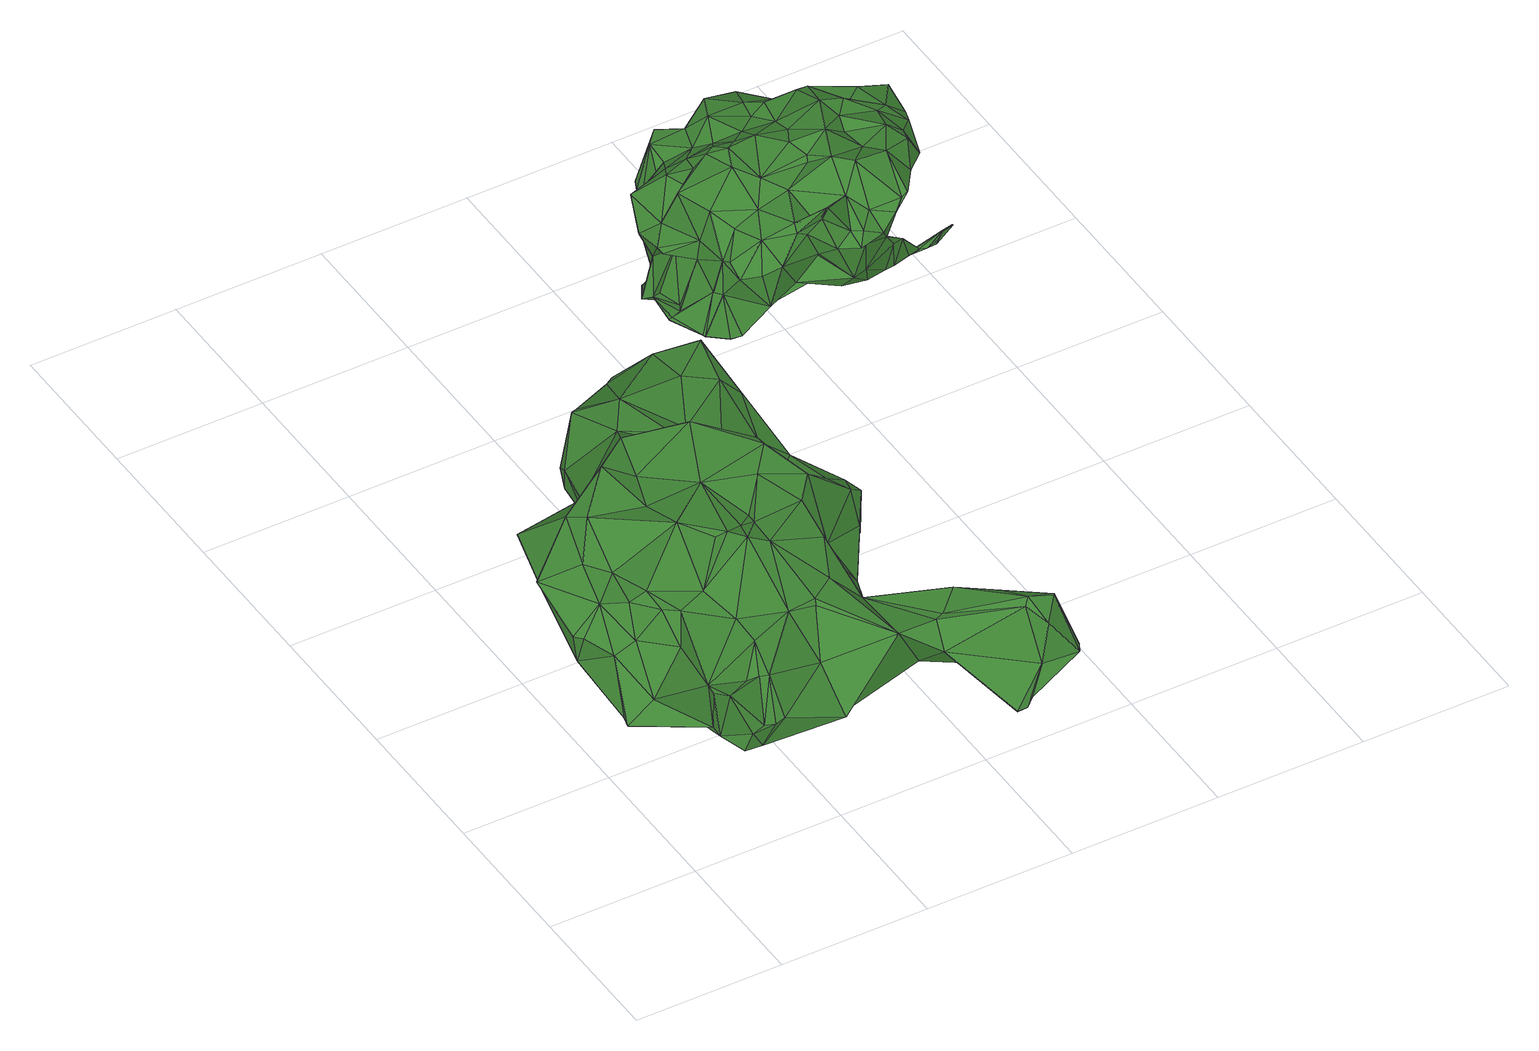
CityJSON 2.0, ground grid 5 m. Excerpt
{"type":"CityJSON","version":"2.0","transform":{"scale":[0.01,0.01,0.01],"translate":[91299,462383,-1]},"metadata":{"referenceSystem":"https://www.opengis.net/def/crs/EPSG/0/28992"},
"CityObjects":{
"tree1":{"type":"SolitaryVegetationObject","attributes":{"gtid":309,"crown_width_m":14.62,"crown_median_z":2.3,"trunk_H_m":2.72,"trunk_DBH_m":0.386,"trunk_radius_m":0.193,"trunk_base_height_m":-0.42,"original_gtid":"314"},"geometry":[{"type":"Solid","lod":"3","boundaries":[[[[0,1,2]],[[3,4,5]],[[6,7,8]],[[6,8,3]],[[9,10,11]],[[12,13,14]],[[15,14,13]],[[16,17,18]],[[19,20,21]],[[22,23,24]],[[25,26,27]],[[28,29,30]],[[31,32,33]],[[34,8,7]],[[35,5,36]],[[34,16,18]],[[34,18,37]],[[38,1,39]],[[40,41,42]],[[43,44,45]],[[46,47,48]],[[49,50,51]],[[52,53,54]],[[55,56,57]],[[58,59,60]],[[36,5,38]],[[45,61,42]],[[62,61,45]],[[63,64,65]],[[66,67,32]],[[68,20,19]],[[69,35,70]],[[71,72,15]],[[73,66,74]],[[75,16,7]],[[76,77,78]],[[79,68,80]],[[81,82,83]],[[84,85,86]],[[87,78,77]],[[11,63,88]],[[89,90,53]],[[47,91,92]],[[93,25,94]],[[93,94,22]],[[23,22,94]],[[23,94,27]],[[36,39,27]],[[38,39,36]],[[27,95,23]],[[95,24,23]],[[96,87,97]],[[98,99,100]],[[101,102,103]],[[104,105,19]],[[106,88,102]],[[101,106,102]],[[19,105,107]],[[27,94,25]],[[91,84,108]],[[109,15,13]],[[109,13,110]],[[64,111,65]],[[76,112,77]],[[112,76,113]],[[7,16,34]],[[54,114,115]],[[83,21,116]],[[7,60,59]],[[99,45,117]],[[98,43,99]],[[118,115,119]],[[43,14,44]],[[63,30,120]],[[119,121,122]],[[46,48,50]],[[50,48,51]],[[88,63,102]],[[123,16,75]],[[50,106,46]],[[5,69,3]],[[29,28,124]],[[125,126,104]],[[108,84,86]],[[122,121,41]],[[52,54,127]],[[128,129,33]],[[47,92,130]],[[76,131,132]],[[48,47,130]],[[48,130,51]],[[74,66,6]],[[130,92,133]],[[4,3,8]],[[134,132,135]],[[31,136,137]],[[100,117,138]],[[99,117,100]],[[133,92,91]],[[139,6,3]],[[5,4,38]],[[113,12,112]],[[140,67,73]],[[103,89,141]],[[53,141,89]],[[91,108,133]],[[142,42,121]],[[41,121,42]],[[143,32,67]],[[8,34,4]],[[130,49,51]],[[133,49,130]],[[62,72,103]],[[101,103,72]],[[15,109,144]],[[75,7,59]],[[96,97,145]],[[57,81,145]],[[135,59,146]],[[114,54,53]],[[114,53,147]],[[120,90,103]],[[29,90,120]],[[80,73,148]],[[140,73,80]],[[38,4,1]],[[42,149,45]],[[40,42,61]],[[24,150,22]],[[35,36,26]],[[35,26,25]],[[151,100,138]],[[125,104,152]],[[149,117,45]],[[153,117,149]],[[138,117,153]],[[36,27,26]],[[46,106,154]],[[83,116,155]],[[156,155,116]],[[18,157,37]],[[84,154,85]],[[91,154,84]],[[137,136,135]],[[32,31,137]],[[137,146,32]],[[21,20,116]],[[122,127,119]],[[52,127,122]],[[158,79,159]],[[88,50,11]],[[106,50,88]],[[49,11,50]],[[40,52,41]],[[0,160,1]],[[33,129,31]],[[135,146,137]],[[161,159,35]],[[89,103,90]],[[162,98,100]],[[78,87,150]],[[155,150,87]],[[147,105,114]],[[74,163,148]],[[139,163,74]],[[83,155,96]],[[41,52,122]],[[164,115,153]],[[45,99,43]],[[131,165,135]],[[63,103,102]],[[158,161,156]],[[0,17,160]],[[21,83,82]],[[6,60,7]],[[62,44,14]],[[57,145,55]],[[69,70,139]],[[31,129,136]],[[11,49,9]],[[165,166,123]],[[9,49,10]],[[49,133,10]],[[80,148,79]],[[74,6,139]],[[98,167,43]],[[112,43,167]],[[168,115,126]],[[150,24,169]],[[128,144,129]],[[128,64,144]],[[55,145,170]],[[165,123,75]],[[136,109,134]],[[133,71,10]],[[58,146,59]],[[135,75,59]],[[73,67,66]],[[146,66,32]],[[3,69,139]],[[144,136,129]],[[110,134,109]],[[64,15,144]],[[131,169,165]],[[76,78,169]],[[135,136,134]],[[135,165,75]],[[144,109,136]],[[97,87,171]],[[45,44,62]],[[60,6,58]],[[83,96,145]],[[83,145,81]],[[56,172,57]],[[57,172,81]],[[33,143,128]],[[33,32,143]],[[152,173,125]],[[61,62,103]],[[85,101,86]],[[5,35,69]],[[63,120,103]],[[174,95,27]],[[85,154,101]],[[106,101,154]],[[37,157,34]],[[55,175,56]],[[87,77,171]],[[140,65,111]],[[140,111,143]],[[143,111,128]],[[155,87,96]],[[10,71,63]],[[148,163,79]],[[170,145,97]],[[1,174,39]],[[27,39,174]],[[153,149,164]],[[170,176,55]],[[147,124,177]],[[29,124,147]],[[169,95,166]],[[68,19,178]],[[95,169,24]],[[18,2,157]],[[100,151,175]],[[100,175,55]],[[34,157,4]],[[4,157,1]],[[103,141,61]],[[25,161,35]],[[93,161,25]],[[155,156,161]],[[155,161,93]],[[70,163,139]],[[55,176,100]],[[168,126,125]],[[6,66,58]],[[158,159,161]],[[73,74,148]],[[175,151,179]],[[1,157,2]],[[180,28,140]],[[142,121,149]],[[120,30,29]],[[42,142,149]],[[108,181,133]],[[54,115,118]],[[80,180,140]],[[10,63,11]],[[64,63,15]],[[71,15,63]],[[119,115,164]],[[158,156,79]],[[80,68,180]],[[17,0,2]],[[17,2,18]],[[126,115,114]],[[46,154,47]],[[164,149,119]],[[121,119,149]],[[153,151,138]],[[114,105,126]],[[131,76,169]],[[150,169,78]],[[22,150,93]],[[155,93,150]],[[128,111,64]],[[153,179,151]],[[115,179,153]],[[162,100,176]],[[162,176,170]],[[97,171,170]],[[160,17,123]],[[52,141,53]],[[52,40,141]],[[61,141,40]],[[16,123,17]],[[125,173,168]],[[63,65,30]],[[140,28,65]],[[68,79,182]],[[30,65,28]],[[116,20,182]],[[172,183,82]],[[123,166,95]],[[29,53,90]],[[156,116,182]],[[156,182,79]],[[68,182,20]],[[174,1,160]],[[172,173,152]],[[172,152,183]],[[113,13,12]],[[47,154,91]],[[140,143,67]],[[79,163,159]],[[131,135,132]],[[110,132,134]],[[113,132,110]],[[76,132,113]],[[70,159,163]],[[21,82,183]],[[146,58,66]],[[15,72,184]],[[15,184,14]],[[14,184,62]],[[72,62,184]],[[71,181,72]],[[72,181,101]],[[133,181,71]],[[86,181,108]],[[101,181,86]],[[104,183,152]],[[162,167,98]],[[77,167,171]],[[170,167,162]],[[171,167,170]],[[77,112,167]],[[104,126,105]],[[53,29,147]],[[19,183,104]],[[19,21,183]],[[172,82,81]],[[173,172,175]],[[123,95,160]],[[56,175,172]],[[43,112,185]],[[43,185,14]],[[12,14,185]],[[12,185,112]],[[174,160,95]],[[175,179,173]],[[35,159,70]],[[169,166,165]],[[186,177,124]],[[118,119,127]],[[118,127,54]],[[180,124,28]],[[186,124,180]],[[177,68,178]],[[173,179,168]],[[168,179,115]],[[110,13,113]],[[147,177,178]],[[19,107,178]],[[105,178,107]],[[105,147,178]],[[186,68,177]],[[186,180,68]],[[187,188,189]],[[187,189,190]],[[190,189,191]],[[190,191,192]],[[189,188,193]],[[189,193,191]],[[191,193,194]],[[191,194,192]],[[193,188,195]],[[193,195,194]],[[194,195,196]],[[194,196,192]],[[195,188,197]],[[195,197,196]],[[196,197,198]],[[196,198,192]],[[197,188,199]],[[197,199,198]],[[198,199,200]],[[198,200,192]],[[199,188,201]],[[199,201,200]],[[200,201,202]],[[200,202,192]],[[201,188,203]],[[201,203,202]],[[202,203,204]],[[202,204,192]],[[203,188,205]],[[203,205,204]],[[204,205,206]],[[204,206,192]],[[205,188,207]],[[205,207,206]],[[206,207,208]],[[206,208,192]],[[207,188,209]],[[207,209,208]],[[208,209,210]],[[208,210,192]],[[209,188,211]],[[209,211,210]],[[210,211,212]],[[210,212,192]],[[211,188,213]],[[211,213,212]],[[212,213,214]],[[212,214,192]],[[213,188,215]],[[213,215,214]],[[214,215,216]],[[214,216,192]],[[215,188,217]],[[215,217,216]],[[216,217,218]],[[216,218,192]],[[217,188,219]],[[217,219,218]],[[218,219,220]],[[218,220,192]],[[219,188,221]],[[219,221,220]],[[220,221,222]],[[220,222,192]],[[221,188,223]],[[221,223,222]],[[222,223,224]],[[222,224,192]],[[223,188,225]],[[223,225,224]],[[224,225,226]],[[224,226,192]],[[225,188,227]],[[225,227,226]],[[226,227,228]],[[226,228,192]],[[227,188,229]],[[227,229,228]],[[228,229,230]],[[228,230,192]],[[229,188,231]],[[229,231,230]],[[230,231,232]],[[230,232,192]],[[231,188,233]],[[231,233,232]],[[232,233,234]],[[232,234,192]],[[233,188,235]],[[233,235,234]],[[234,235,236]],[[234,236,192]],[[235,188,187]],[[235,187,236]],[[236,187,190]],[[236,190,192]]]]}]},
"tree2":{"type":"SolitaryVegetationObject","attributes":{"gtid":310,"crown_width_m":9.03,"crown_median_z":2.68,"trunk_H_m":2.89,"trunk_DBH_m":0.236,"trunk_radius_m":0.118,"trunk_base_height_m":-0.21,"original_gtid":"315"},"geometry":[{"type":"Solid","lod":"3","boundaries":[[[[237,238,239]],[[240,241,242]],[[243,244,245]],[[243,246,244]],[[247,248,249]],[[250,251,252]],[[253,254,255]],[[256,257,258]],[[256,259,257]],[[260,261,262]],[[263,264,265]],[[252,266,250]],[[267,268,269]],[[267,270,268]],[[271,272,273]],[[250,266,274]],[[275,276,277]],[[278,275,277]],[[238,279,280]],[[281,282,283]],[[284,285,286]],[[287,288,289]],[[290,291,292]],[[293,294,295]],[[296,297,298]],[[299,300,301]],[[302,303,304]],[[305,306,307]],[[308,309,310]],[[298,311,312]],[[307,313,254]],[[314,315,316]],[[317,318,319]],[[320,321,290]],[[322,323,324]],[[260,325,326]],[[326,325,327]],[[328,278,277]],[[328,277,329]],[[330,331,332]],[[333,273,334]],[[252,251,335]],[[336,337,338]],[[339,340,341]],[[342,343,336]],[[317,319,344]],[[345,269,346]],[[347,270,348]],[[331,349,332]],[[350,332,349]],[[298,297,311]],[[351,245,352]],[[346,269,353]],[[338,354,342]],[[355,356,357]],[[358,359,360]],[[361,362,363]],[[364,365,366]],[[283,367,281]],[[367,368,281]],[[369,255,254]],[[328,370,371]],[[372,371,370]],[[264,339,337]],[[373,322,374]],[[375,376,377]],[[378,343,342]],[[345,346,379]],[[380,346,353]],[[249,304,381]],[[283,382,367]],[[289,288,383]],[[384,301,318]],[[308,310,385]],[[386,387,388]],[[389,353,268]],[[380,353,389]],[[378,390,264]],[[375,377,274]],[[391,258,257]],[[392,391,257]],[[393,394,395]],[[393,396,394]],[[262,261,397]],[[249,248,304]],[[398,253,239]],[[238,399,400]],[[333,401,402]],[[314,316,403]],[[404,327,405]],[[270,374,324]],[[270,373,374]],[[259,280,406]],[[373,407,322]],[[408,407,373]],[[378,409,410]],[[357,356,314]],[[367,382,411]],[[412,413,241]],[[312,321,320]],[[414,250,350]],[[335,415,416]],[[310,417,385]],[[352,245,418]],[[274,266,375]],[[352,419,351]],[[363,420,361]],[[421,422,423]],[[376,423,422]],[[424,365,425]],[[426,305,307]],[[426,307,253]],[[311,427,321]],[[264,337,428]],[[240,284,241]],[[385,312,320]],[[385,320,308]],[[283,429,382]],[[247,430,248]],[[340,431,368]],[[360,432,358]],[[433,358,432]],[[434,435,317]],[[405,436,397]],[[262,397,436]],[[302,304,437]],[[438,439,247]],[[430,439,440]],[[237,412,238]],[[372,441,371]],[[328,371,441]],[[338,337,341]],[[304,303,381]],[[252,328,329]],[[298,393,395]],[[385,393,312]],[[433,380,442]],[[286,443,284]],[[444,443,286]],[[374,322,324]],[[445,354,338]],[[420,354,445]],[[267,269,345]],[[251,250,414]],[[251,414,381]],[[444,365,424]],[[344,319,260]],[[446,413,237]],[[373,413,447]],[[270,413,373]],[[448,324,323]],[[343,378,410]],[[343,410,449]],[[304,450,437]],[[361,420,445]],[[450,289,437]],[[238,451,399]],[[318,317,384]],[[405,327,436]],[[264,390,422]],[[402,425,357]],[[402,357,452]],[[314,403,453]],[[454,455,456]],[[457,458,459]],[[431,459,458]],[[336,338,342]],[[435,460,426]],[[261,326,327]],[[434,317,344]],[[351,461,291]],[[372,452,357]],[[331,330,462]],[[388,463,297]],[[330,464,465]],[[259,406,424]],[[466,259,424]],[[451,383,460]],[[451,460,435]],[[263,339,264]],[[281,352,282]],[[266,252,329]],[[310,309,448]],[[408,467,407]],[[251,415,335]],[[327,404,261]],[[468,469,358]],[[447,470,408]],[[375,266,276]],[[463,362,471]],[[397,404,405]],[[411,382,445]],[[380,379,346]],[[452,333,402]],[[295,472,293]],[[411,338,341]],[[357,441,372]],[[293,472,473]],[[353,269,268]],[[268,270,324]],[[474,444,475]],[[369,254,476]],[[304,248,450]],[[447,413,446]],[[263,366,339]],[[381,303,251]],[[401,333,334]],[[430,247,439]],[[458,457,477]],[[391,302,437]],[[391,437,383]],[[267,348,270]],[[287,450,305]],[[450,306,305]],[[293,473,478]],[[351,419,479]],[[273,452,271]],[[425,315,355]],[[456,469,454]],[[480,478,360]],[[431,458,481]],[[482,417,322]],[[447,446,237]],[[430,306,450]],[[430,450,248]],[[246,243,483]],[[249,484,247]],[[325,300,299]],[[325,435,434]],[[325,434,327]],[[339,485,340]],[[486,485,339]],[[487,485,486]],[[341,368,411]],[[341,340,368]],[[273,272,392]],[[391,272,488]],[[392,272,391]],[[260,326,261]],[[367,411,368]],[[332,489,330]],[[435,398,384]],[[283,282,246]],[[436,327,344]],[[275,278,453]],[[487,459,485]],[[365,364,425]],[[404,397,261]],[[237,413,412]],[[445,338,411]],[[344,260,262]],[[334,392,257]],[[335,490,252]],[[328,252,370]],[[252,490,370]],[[490,335,416]],[[416,370,490]],[[364,366,263]],[[462,247,484]],[[462,484,331]],[[243,491,483]],[[492,480,493]],[[440,494,430]],[[429,283,246]],[[383,288,460]],[[287,460,288]],[[449,337,336]],[[343,449,336]],[[495,432,496]],[[388,297,296]],[[274,350,250]],[[417,497,322]],[[342,354,378]],[[420,378,354]],[[498,499,440]],[[500,499,498]],[[457,294,293]],[[362,361,445]],[[445,382,429]],[[501,482,407]],[[322,407,482]],[[417,500,393]],[[417,482,500]],[[417,393,385]],[[323,322,497]],[[289,383,437]],[[406,475,444]],[[502,503,504]],[[457,503,502]],[[505,419,503]],[[505,503,457]],[[260,319,300]],[[318,300,319]],[[506,468,442]],[[506,442,389]],[[467,507,501]],[[508,476,254]],[[307,306,494]],[[306,430,494]],[[431,340,485]],[[270,509,413]],[[347,509,270]],[[483,491,290]],[[510,369,476]],[[489,386,296]],[[489,296,330]],[[506,389,448]],[[268,324,448]],[[268,448,389]],[[311,321,312]],[[273,392,334]],[[423,453,403]],[[312,393,298]],[[511,512,486]],[[511,444,512]],[[465,395,394]],[[465,394,498]],[[332,350,377]],[[274,377,350]],[[286,285,513]],[[514,489,332]],[[348,267,285]],[[345,285,267]],[[515,516,280]],[[516,406,280]],[[376,517,514]],[[363,514,517]],[[428,337,449]],[[294,457,459]],[[355,315,356]],[[314,356,315]],[[518,409,264]],[[294,459,487]],[[278,441,519]],[[314,453,278]],[[295,487,520]],[[479,461,351]],[[521,522,423]],[[453,423,522]],[[453,522,275]],[[376,390,378]],[[422,390,376]],[[514,332,377]],[[514,377,376]],[[258,383,523]],[[514,386,489]],[[301,300,318]],[[524,525,286]],[[506,448,454]],[[440,439,498]],[[333,452,273]],[[451,299,399]],[[505,457,493]],[[505,493,480]],[[521,275,522]],[[328,441,278]],[[301,399,299]],[[526,461,479]],[[448,497,310]],[[323,497,448]],[[352,418,282]],[[527,242,347]],[[403,316,528]],[[519,441,314]],[[357,314,441]],[[519,314,278]],[[320,292,308]],[[512,520,487]],[[341,337,339]],[[483,471,246]],[[520,529,295]],[[530,308,292]],[[530,292,291]],[[362,387,363]],[[253,255,239]],[[370,416,302]],[[502,477,457]],[[260,300,325]],[[480,360,505]],[[339,366,511]],[[365,511,366]],[[372,271,452]],[[424,406,444]],[[491,243,245]],[[508,254,313]],[[307,494,313]],[[305,426,460]],[[363,387,514]],[[398,435,253]],[[253,435,426]],[[508,440,499]],[[531,449,532]],[[526,456,455]],[[358,469,533]],[[456,533,469]],[[302,391,488]],[[496,534,495]],[[513,495,534]],[[302,488,370]],[[391,383,258]],[[305,460,287]],[[419,359,479]],[[380,389,442]],[[479,359,526]],[[396,500,498]],[[494,508,313]],[[450,287,289]],[[301,384,399]],[[504,535,368]],[[524,286,513]],[[416,415,302]],[[303,302,415]],[[505,360,359]],[[505,359,419]],[[463,388,387]],[[241,284,475]],[[410,532,449]],[[420,517,378]],[[363,517,420]],[[279,515,280]],[[256,280,259]],[[303,415,251]],[[290,292,320]],[[488,272,370]],[[428,449,531]],[[296,386,388]],[[463,387,362]],[[299,536,325]],[[435,536,299]],[[431,485,459]],[[376,378,517]],[[282,418,246]],[[294,487,295]],[[293,478,492]],[[465,439,438]],[[258,523,256]],[[296,464,330]],[[438,247,462]],[[438,462,465]],[[330,465,462]],[[299,451,435]],[[239,238,400]],[[384,400,399]],[[239,400,398]],[[398,400,384]],[[526,309,461]],[[308,461,309]],[[455,309,526]],[[454,448,309]],[[454,309,455]],[[253,307,254]],[[290,491,291]],[[291,491,351]],[[281,368,535]],[[281,535,352]],[[514,387,386]],[[412,279,238]],[[241,279,412]],[[344,537,436]],[[465,498,439]],[[474,443,444]],[[368,431,504]],[[496,432,360]],[[239,255,237]],[[502,431,481]],[[372,272,271]],[[325,536,435]],[[511,365,444]],[[486,339,511]],[[525,473,472]],[[506,454,468]],[[468,358,442]],[[358,433,442]],[[284,443,474]],[[284,474,475]],[[502,504,431]],[[351,491,245]],[[344,262,537]],[[445,471,362]],[[429,471,445]],[[329,276,266]],[[277,276,329]],[[293,492,493]],[[293,493,457]],[[499,501,507]],[[256,238,280]],[[238,256,451]],[[284,240,527]],[[527,347,348]],[[527,240,242]],[[359,456,526]],[[395,465,464]],[[395,464,298]],[[296,298,464]],[[428,531,264]],[[396,498,394]],[[429,246,471]],[[421,423,538]],[[463,471,483]],[[423,403,538]],[[410,518,532]],[[531,532,518]],[[531,518,264]],[[456,358,533]],[[359,358,456]],[[510,507,467]],[[279,241,515]],[[451,523,383]],[[451,256,523]],[[291,461,530]],[[308,530,461]],[[440,508,494]],[[447,408,373]],[[510,499,507]],[[482,539,540]],[[499,539,501]],[[500,482,540]],[[540,499,500]],[[501,539,482]],[[407,467,501]],[[410,409,518]],[[512,444,520]],[[376,541,423]],[[375,423,541]],[[375,541,376]],[[421,538,422]],[[528,422,538]],[[528,264,422]],[[528,538,403]],[[425,466,424]],[[454,469,468]],[[425,402,466]],[[527,285,284]],[[348,285,527]],[[379,513,285]],[[379,285,345]],[[276,521,375]],[[276,275,521]],[[425,355,357]],[[521,423,375]],[[327,434,344]],[[535,503,352]],[[504,503,535]],[[352,503,419]],[[417,310,497]],[[393,500,396]],[[331,484,414]],[[516,475,406]],[[381,484,249]],[[414,484,381]],[[466,402,259]],[[241,509,242]],[[413,509,241]],[[347,242,509]],[[486,512,487]],[[246,418,244]],[[245,244,418]],[[524,534,525]],[[513,534,524]],[[379,495,513]],[[516,241,475]],[[481,477,502]],[[515,241,516]],[[481,458,477]],[[350,349,414]],[[414,349,331]],[[540,539,499]],[[510,476,499]],[[476,508,499]],[[259,402,257]],[[315,265,316]],[[265,315,263]],[[364,263,315]],[[364,315,425]],[[265,264,316]],[[528,316,264]],[[370,272,372]],[[384,317,435]],[[237,470,447]],[[255,369,470]],[[255,470,237]],[[510,470,369]],[[467,470,510]],[[467,408,470]],[[401,334,257]],[[401,257,402]],[[496,360,478]],[[473,496,478]],[[480,492,478]],[[262,436,537]],[[290,321,427]],[[290,427,483]],[[380,542,379]],[[483,427,463]],[[463,427,297]],[[297,427,311]],[[286,525,529]],[[520,444,529]],[[286,529,444]],[[264,409,378]],[[542,495,379]],[[380,543,542]],[[544,542,543]],[[525,472,529]],[[295,529,472]],[[544,495,542]],[[544,543,495]],[[432,543,433]],[[495,543,432]],[[433,543,380]],[[496,473,534]],[[525,534,473]],[[545,546,547]],[[545,547,548]],[[548,547,549]],[[548,549,550]],[[547,546,551]],[[547,551,549]],[[549,551,552]],[[549,552,550]],[[551,546,553]],[[551,553,552]],[[552,553,554]],[[552,554,550]],[[553,546,555]],[[553,555,554]],[[554,555,556]],[[554,556,550]],[[555,546,557]],[[555,557,556]],[[556,557,558]],[[556,558,550]],[[557,546,559]],[[557,559,558]],[[558,559,560]],[[558,560,550]],[[559,546,561]],[[559,561,560]],[[560,561,562]],[[560,562,550]],[[561,546,563]],[[561,563,562]],[[562,563,564]],[[562,564,550]],[[563,546,565]],[[563,565,564]],[[564,565,566]],[[564,566,550]],[[565,546,567]],[[565,567,566]],[[566,567,568]],[[566,568,550]],[[567,546,569]],[[567,569,568]],[[568,569,570]],[[568,570,550]],[[569,546,571]],[[569,571,570]],[[570,571,572]],[[570,572,550]],[[571,546,573]],[[571,573,572]],[[572,573,574]],[[572,574,550]],[[573,546,575]],[[573,575,574]],[[574,575,576]],[[574,576,550]],[[575,546,577]],[[575,577,576]],[[576,577,578]],[[576,578,550]],[[577,546,579]],[[577,579,578]],[[578,579,580]],[[578,580,550]],[[579,546,581]],[[579,581,580]],[[580,581,582]],[[580,582,550]],[[581,546,583]],[[581,583,582]],[[582,583,584]],[[582,584,550]],[[583,546,585]],[[583,585,584]],[[584,585,586]],[[584,586,550]],[[585,546,587]],[[585,587,586]],[[586,587,588]],[[586,588,550]],[[587,546,589]],[[587,589,588]],[[588,589,590]],[[588,590,550]],[[589,546,591]],[[589,591,590]],[[590,591,592]],[[590,592,550]],[[591,546,593]],[[591,593,592]],[[592,593,594]],[[592,594,550]],[[593,546,545]],[[593,545,594]],[[594,545,548]],[[594,548,550]]]]}]}
},
"vertices":[
[874,1768,225],[837,1773,244],[930,1776,217],[1009,1663,471],[977,1708,407],[871,1708,445],[1012,1430,434],[1062,1537,221],[1012,1691,412],[1226,370,347],[1155,412,298],[1112,378,402],[747,717,369],[845,720,326],[697,576,183],[875,598,239],[1014,1614,181],[948,1736,200],[1025,1794,184],[434,834,614],[417,982,575],[243,1030,573],[471,1545,216],[508,1600,208],[506,1501,182],[557,1648,398],[600,1691,362],[569,1702,217],[830,779,569],[648,655,580],[835,657,513],[1115,936,247],[1120,1016,352],[1134,946,356],[1033,1755,213],[656,1538,486],[738,1751,354],[1028,1795,189],[774,1780,344],[769,1772,280],[442,224,297],[409,217,292],[383,251,197],[489,623,197],[593,468,202],[474,388,148],[1260,75,419],[1357,59,278],[1323,149,447],[1261,350,347],[1239,158,470],[1328,157,444],[432,296,415],[594,456,474],[441,397,470],[76,809,252],[74,768,366],[55,795,362],[985,1315,324],[1044,1401,183],[1038,1455,231],[653,225,209],[710,292,172],[880,511,365],[955,668,282],[878,695,399],[1019,1164,384],[1038,983,417],[592,963,607],[875,1553,470],[775,1356,457],[1006,378,194],[970,336,208],[892,1022,437],[939,1208,436],[1042,1402,178],[597,1074,172],[511,953,197],[501,1199,163],[682,1176,649],[833,1001,626],[27,959,468],[161,919,507],[210,1101,538],[1151,12,186],[1112,5,192],[1114,7,188],[340,1161,250],[1032,302,389],[690,461,452],[698,479,464],[1177,31,198],[1325,95,239],[465,1533,296],[504,1626,221],[614,1496,162],[138,1259,388],[193,1132,339],[307,681,175],[343,542,172],[102,581,184],[981,209,330],[1000,288,390],[869,284,395],[250,700,525],[389,607,532],[1220,140,452],[517,753,580],[1150,45,187],[936,863,198],[890,882,222],[915,775,368],[576,844,198],[758,933,347],[431,487,494],[232,313,448],[370,1163,619],[249,483,219],[363,313,408],[268,247,439],[785,541,460],[336,229,277],[371,223,299],[835,1561,175],[651,753,581],[253,616,513],[295,577,517],[401,302,417],[1090,880,286],[1100,893,245],[1379,96,274],[826,1211,224],[834,1032,246],[1226,189,189],[923,942,168],[1030,1139,201],[1052,1006,171],[1075,1114,218],[83,523,201],[960,1470,480],[899,859,583],[641,351,333],[318,245,208],[1083,920,399],[970,829,220],[64,994,398],[1066,1133,282],[581,673,611],[838,1048,613],[268,306,242],[422,1349,271],[80,523,205],[196,710,496],[260,333,259],[1234,67,279],[377,1292,396],[501,1272,595],[969,1790,223],[682,1312,477],[710,1324,486],[812,1602,189],[581,1426,476],[221,770,183],[832,1244,503],[229,277,445],[859,1324,198],[759,1426,188],[386,813,309],[271,537,417],[620,1265,194],[171,890,213],[297,1013,271],[137,781,465],[180,644,405],[726,1611,224],[124,676,346],[121,786,221],[609,759,582],[549,737,599],[172,529,263],[758,910,606],[1135,192,230],[464,1119,572],[229,862,486],[742,485,282],[560,663,244],[662,803,565],[694,903,58],[675,902,58],[693,908,59],[691,883,331],[690,888,331],[671,881,330],[691,913,59],[687,892,331],[688,917,59],[684,896,332],[683,919,59],[680,898,332],[679,921,60],[675,900,332],[674,921,59],[670,900,332],[669,920,59],[665,899,332],[664,918,59],[661,897,331],[660,915,59],[657,894,331],[658,910,58],[654,890,331],[656,905,58],[652,885,330],[656,901,58],[652,880,330],[657,896,57],[653,875,330],[659,891,57],[656,870,329],[662,887,57],[659,867,329],[667,885,57],[663,864,329],[671,883,57],[668,862,329],[676,883,57],[673,862,329],[681,884,57],[678,863,329],[686,886,57],[682,865,329],[690,889,57],[686,869,330],[692,894,58],[689,873,330],[694,898,58],[690,878,330],
[1613,1790,360],[1692,1848,276],[1659,1798,367],[1489,1963,316],[1531,1907,294],[1455,1864,371],[1325,2407,484],[1295,2384,440],[1203,2345,463],[1318,2475,506],[1864,2028,673],[1898,1961,654],[1914,2014,638],[2026,2289,568],[2010,2163,562],[2063,2239,456],[1734,1806,455],[1685,1742,537],[1627,1745,517],[1683,2009,252],[1782,2117,262],[1704,2125,307],[1675,2034,243],[1930,1896,267],[1964,1905,260],[1964,1903,258],[1693,2409,214],[1676,2443,322],[1754,2424,204],[2038,2376,449],[1264,1850,243],[1225,1895,384],[1230,1861,238],[1338,1811,352],[1912,2152,227],[1891,2203,311],[1890,2123,223],[1932,2400,500],[1935,2463,296],[2009,2379,434],[1998,2368,423],[1935,2461,294],[1598,1924,391],[1680,2008,252],[1273,2475,350],[1272,2475,353],[1284,2503,359],[1431,1972,203],[1309,1981,230],[1375,2076,186],[1790,1906,574],[1711,1965,508],[1810,2041,554],[1332,2288,580],[1265,2292,544],[1315,2221,598],[1248,2272,166],[1350,2288,156],[1332,2222,170],[1618,2252,627],[1510,2266,626],[1511,2190,666],[1813,1888,274],[1886,1899,272],[1813,1886,272],[1909,2074,479],[1972,2035,524],[1958,1991,549],[1798,1833,562],[1798,1791,613],[1747,1772,569],[1209,2130,613],[1229,2037,491],[1252,2018,607],[1446,2204,660],[1405,2168,678],[1746,1772,571],[1848,2435,292],[1756,2422,205],[1771,2437,339],[1857,1882,274],[1857,1884,271],[1897,1892,272],[1352,2206,649],[1384,2219,655],[1334,1855,578],[1245,1889,507],[1245,1832,480],[1886,1901,275],[1963,1904,273],[1987,1909,296],[1991,2325,414],[2026,2346,436],[1746,2212,684],[1823,2208,661],[1787,2350,621],[1890,2123,219],[1842,2093,222],[2040,2157,392],[1459,2409,424],[1556,2395,283],[1447,2512,315],[1556,2395,279],[1404,2431,345],[1446,2511,312],[1525,2489,442],[1558,2443,470],[1923,1887,272],[1231,1862,235],[1169,1901,243],[1357,1848,369],[1296,1862,260],[1863,2257,581],[1938,2319,576],[1171,2340,474],[1225,2406,339],[1168,1900,246],[1524,2492,442],[1823,2262,237],[1759,2359,302],[1827,2261,237],[1122,2126,255],[1174,2216,324],[1101,2157,234],[1561,2553,501],[1512,2487,593],[1633,2507,552],[1683,2357,241],[1621,2254,215],[1574,2380,282],[1325,2523,344],[1345,2453,338],[1595,1716,536],[1993,2183,388],[1873,2284,382],[1892,2206,309],[1369,1793,505],[1307,1807,484],[1931,2415,484],[1781,2502,455],[1796,2400,508],[1659,2471,471],[1233,1975,226],[1164,1907,246],[1984,2098,588],[1378,2523,492],[1779,2021,421],[1797,1867,273],[1376,2099,667],[1634,2345,628],[1592,2395,609],[1574,2321,616],[1209,1925,379],[1733,2457,386],[1823,2154,398],[1816,2136,274],[1440,2040,640],[1601,2045,656],[1579,2110,667],[1594,2029,641],[2032,1924,285],[1773,1831,392],[1761,1862,276],[1761,1859,277],[1842,2093,219],[1822,2113,206],[1827,2521,341],[2030,1926,288],[2032,1923,288],[1607,2054,230],[1423,1801,606],[1456,1799,589],[1734,2433,376],[1646,2344,504],[1353,2534,347],[1590,1825,314],[1449,1849,370],[1943,2163,616],[1961,2181,479],[2037,2155,390],[1383,1959,600],[1274,2446,359],[1197,2327,334],[1563,2553,492],[1805,2555,354],[1793,2552,365],[1860,2519,342],[1651,2145,186],[1788,2252,226],[1734,1808,457],[1430,2300,588],[1574,2380,286],[1362,2524,510],[1796,1914,684],[1381,2305,345],[1123,2126,252],[1109,2012,253],[1897,1892,276],[1808,1839,392],[1987,1905,296],[1851,2049,493],[1764,2101,634],[1767,1999,649],[1678,1895,710],[1871,2359,350],[1116,2007,263],[1452,2078,200],[1487,2169,178],[1459,2497,483],[1523,1879,435],[1502,1810,485],[1240,1924,489],[1558,2312,380],[1872,1899,586],[1727,1895,307],[1913,2153,224],[1887,2487,314],[1221,2040,419],[1133,2086,445],[1198,2126,415],[1300,2309,173],[1363,2220,188],[1372,2283,169],[1723,1875,416],[1180,2179,476],[1775,2149,657],[1469,2395,610],[1619,2183,646],[1681,2073,700],[1680,2118,231],[1500,1786,639],[1153,2024,261],[1173,2060,249],[1541,1766,519],[1420,2444,547],[1285,2184,190],[1228,2170,203],[1494,2045,225],[1538,2032,231],[1620,1748,569],[1302,2208,199],[1191,2184,206],[1133,2228,421],[1180,2289,156],[1351,2193,336],[1431,1829,622],[1388,2349,554],[1896,2133,637],[1443,2340,328],[1481,2251,295],[1414,2279,166],[1921,2180,413],[1750,2352,622],[2038,2158,389],[1294,2344,520],[1183,2289,153],[1248,2274,169],[1776,1789,600],[1196,2088,219],[1194,2123,208],[1299,1954,566],[1635,1956,700],[1620,1851,630],[1489,1963,627],[1507,1769,692],[1282,2275,346],[1235,2333,339],[1270,2374,348],[1202,2258,208],[1212,1928,379],[1509,1767,690],[1672,1802,588],[1448,1852,368],[1585,1764,572],[1550,2263,283],[1424,2243,193],[1266,2009,219],[1706,2414,559],[1608,2034,286],[1572,2042,251],[1687,2481,498],[1744,2419,371],[1876,2427,304],[1391,2198,185],[1899,2413,366],[1888,2486,317],[1664,2024,388],[1260,2101,220],[1260,2136,205],[1129,2115,448],[1339,1990,320],[1799,2514,357],[1360,2150,189],[1309,2198,531],[1680,2297,298],[1716,2278,437],[1149,2135,252],[1224,2114,210],[1260,2402,338],[1857,1885,275],[1964,1900,273],[1804,2553,352],[1499,1789,641],[1510,1847,582],[1840,2448,370],[1197,1995,242],[1111,2012,251],[1144,2020,252],[1587,2152,79],[1575,2152,79],[1587,2155,79],[1582,2153,368],[1582,2156,368],[1571,2153,368],[1585,2158,79],[1581,2159,368],[1583,2160,79],[1579,2161,368],[1581,2162,79],[1577,2163,368],[1578,2163,79],[1574,2165,368],[1575,2164,79],[1571,2165,368],[1572,2163,79],[1568,2165,367],[1569,2162,79],[1565,2163,367],[1567,2160,79],[1562,2161,367],[1565,2158,79],[1560,2159,367],[1564,2155,79],[1559,2156,367],[1563,2152,79],[1559,2153,367],[1564,2149,79],[1559,2150,367],[1565,2146,79],[1560,2147,367],[1567,2144,79],[1562,2145,367],[1569,2142,79],[1565,2143,368],[1572,2141,79],[1568,2142,368],[1575,2140,79],[1571,2141,368],[1578,2141,79],[1574,2142,368],[1581,2142,79],[1576,2143,368],[1583,2144,79],[1579,2145,368],[1585,2146,79],[1581,2147,368],[1586,2149,79],[1582,2150,368]
]}
